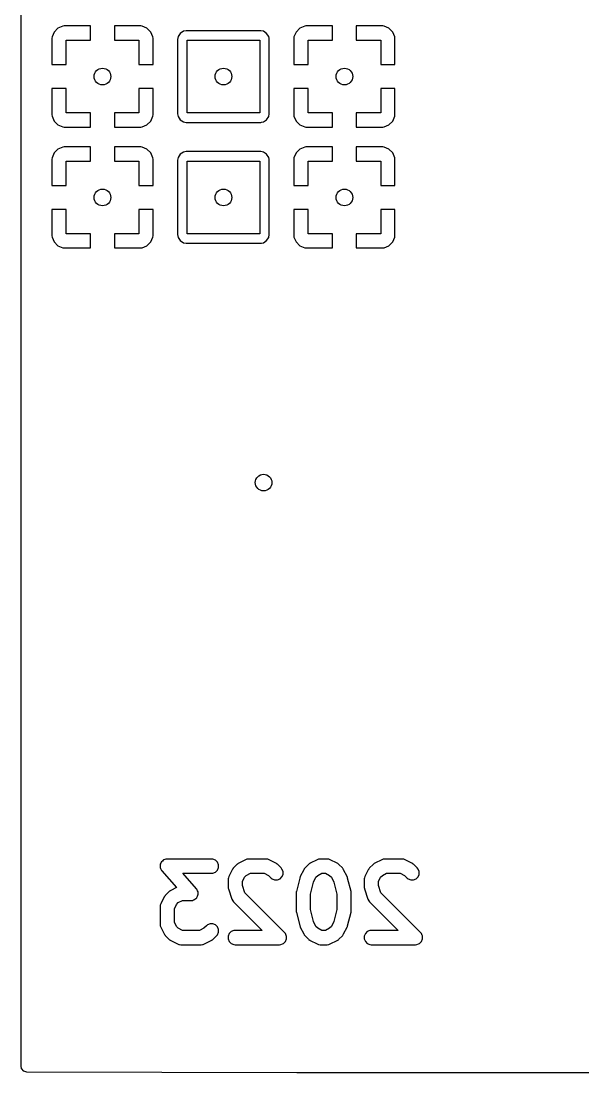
# Model space of a CAD drawing. Extents: x -0.98 to -0.05, y 0 to 3.38.
# Drawn here: x -0.981 to -0.516, y 0 to 0.87 of the extents above; entities that cross this region are included whole.
import ezdxf

# ---------------------------------------------------------------- set-up
doc = ezdxf.new("R2010")
doc.units = 0
doc.header["$MEASUREMENT"] = 0
doc.layers.add('BLACK', color=7, linetype='CONTINUOUS')

msp = doc.modelspace()

# ---------------------------------------------------------------- linework, layer by layer
at = {"layer": 'BLACK', "linetype": 'CONTINUOUS'}
for p, q in [((-0.98085, 0.85611), (-0.98085, 1.00059)), ((-0.9503, 0.86426), (-0.95342, 0.86114)), ((-0.94626, 0.86604), (-0.9503, 0.86426)), ((-0.9503, 0.86426), (-0.9503, 0.86426)), ((-0.94528, 0.86616), (-0.94626, 0.86604)), ((-0.94626, 0.86604), (-0.94626, 0.86604)), ((-0.92335, 0.86616), (-0.94528, 0.86616)), ((-0.94528, 0.86616), (-0.94528, 0.86616)), ((-0.92335, 0.85435), (-0.92335, 0.86616)), ((-0.88175, 0.86616), (-0.90367, 0.86616)), ((-0.90367, 0.86616), (-0.90367, 0.85435)), ((-0.88076, 0.86604), (-0.88175, 0.86616)), ((-0.87672, 0.86426), (-0.88076, 0.86604)), ((-0.8736, 0.86114), (-0.87672, 0.86426)), ((-0.87672, 0.86426), (-0.87672, 0.86426)), ((-0.84659, 0.86178), (-0.8492, 0.86004)), ((-0.84429, 0.86224), (-0.84659, 0.86178)), ((-0.84659, 0.86178), (-0.84659, 0.86178)), ((-0.78273, 0.86224), (-0.84429, 0.86224)), ((-0.84429, 0.86224), (-0.84429, 0.86224)), ((-0.78043, 0.86178), (-0.78273, 0.86224)), ((-0.78273, 0.86224), (-0.78273, 0.86224)), ((-0.77782, 0.86004), (-0.78043, 0.86178)), ((-0.78043, 0.86178), (-0.78043, 0.86178)), ((-0.7503, 0.86426), (-0.75342, 0.86114)), ((-0.74626, 0.86604), (-0.7503, 0.86426)), ((-0.7503, 0.86426), (-0.7503, 0.86426)), ((-0.74528, 0.86616), (-0.74626, 0.86604)), ((-0.74626, 0.86604), (-0.74626, 0.86604)), ((-0.72335, 0.86616), (-0.74528, 0.86616)), ((-0.74528, 0.86616), (-0.74528, 0.86616)), ((-0.72335, 0.85435), (-0.72335, 0.86616)), ((-0.68175, 0.86616), (-0.70367, 0.86616)), ((-0.70367, 0.86616), (-0.70367, 0.85435)), ((-0.68076, 0.86604), (-0.68175, 0.86616)), ((-0.67672, 0.86426), (-0.68076, 0.86604)), ((-0.6736, 0.86114), (-0.67672, 0.86426)), ((-0.67672, 0.86426), (-0.67672, 0.86426)), ((-0.98085, 0.75611), (-0.98085, 0.85611)), ((-0.95521, 0.8571), (-0.95532, 0.85611)), ((-0.95532, 0.85611), (-0.95532, 0.83419)), ((-0.95342, 0.86114), (-0.95521, 0.8571)), ((-0.95521, 0.8571), (-0.95521, 0.8571)), ((-0.95342, 0.86114), (-0.95342, 0.86114)), ((-0.94351, 0.83419), (-0.94351, 0.85435)), ((-0.94351, 0.85435), (-0.92335, 0.85435)), ((-0.90367, 0.85435), (-0.88351, 0.85435)), ((-0.88351, 0.85435), (-0.88351, 0.83419)), ((-0.87182, 0.8571), (-0.8736, 0.86114)), ((-0.8736, 0.86114), (-0.8736, 0.86114)), ((-0.8717, 0.85611), (-0.87182, 0.8571)), ((-0.87182, 0.8571), (-0.87182, 0.8571)), ((-0.8717, 0.85512), (-0.8717, 0.85611)), ((-0.8717, 0.85611), (-0.8717, 0.85611)), ((-0.8717, 0.83419), (-0.8717, 0.85512)), ((-0.85095, 0.85743), (-0.85141, 0.85512)), ((-0.85141, 0.85512), (-0.85141, 0.79357)), ((-0.8492, 0.86004), (-0.85095, 0.85743)), ((-0.85095, 0.85743), (-0.85095, 0.85743)), ((-0.84351, 0.79435), (-0.84351, 0.85435)), ((-0.84351, 0.85435), (-0.78351, 0.85435)), ((-0.78351, 0.85435), (-0.78351, 0.79435)), ((-0.77608, 0.85743), (-0.77782, 0.86004)), ((-0.77581, 0.85611), (-0.77608, 0.85743)), ((-0.77608, 0.85743), (-0.77608, 0.85743)), ((-0.77565, 0.8553), (-0.77581, 0.85611)), ((-0.77562, 0.85512), (-0.77565, 0.8553)), ((-0.77562, 0.79357), (-0.77562, 0.85512)), ((-0.77562, 0.85512), (-0.77562, 0.85512)), ((-0.75521, 0.8571), (-0.75532, 0.85611)), ((-0.75532, 0.85611), (-0.75532, 0.83419)), ((-0.75342, 0.86114), (-0.75521, 0.8571)), ((-0.75521, 0.8571), (-0.75521, 0.8571)), ((-0.75342, 0.86114), (-0.75342, 0.86114)), ((-0.74351, 0.83419), (-0.74351, 0.85435)), ((-0.74351, 0.85435), (-0.72335, 0.85435)), ((-0.70367, 0.85435), (-0.68351, 0.85435)), ((-0.68351, 0.85435), (-0.68351, 0.83419)), ((-0.67182, 0.8571), (-0.6736, 0.86114)), ((-0.6736, 0.86114), (-0.6736, 0.86114)), ((-0.6717, 0.85611), (-0.67182, 0.8571)), ((-0.67182, 0.8571), (-0.67182, 0.8571)), ((-0.6717, 0.83419), (-0.6717, 0.85611)), ((-0.6717, 0.85611), (-0.6717, 0.85611)), ((-0.95532, 0.83419), (-0.94351, 0.83419)), ((-0.88351, 0.83419), (-0.8717, 0.83419)), ((-0.75532, 0.83419), (-0.74351, 0.83419)), ((-0.68351, 0.83419), (-0.6717, 0.83419)), ((-0.95532, 0.8145), (-0.95532, 0.79258)), ((-0.94351, 0.8145), (-0.95532, 0.8145)), ((-0.94351, 0.79435), (-0.94351, 0.8145)), ((-0.8717, 0.8145), (-0.88351, 0.8145)), ((-0.88351, 0.8145), (-0.88351, 0.79435)), ((-0.8717, 0.79258), (-0.8717, 0.8145)), ((-0.75532, 0.8145), (-0.75532, 0.79258)), ((-0.74351, 0.8145), (-0.75532, 0.8145)), ((-0.74351, 0.79435), (-0.74351, 0.8145)), ((-0.6717, 0.8145), (-0.68351, 0.8145)), ((-0.68351, 0.8145), (-0.68351, 0.79435)), ((-0.6717, 0.79258), (-0.6717, 0.8145)), ((-0.95532, 0.79258), (-0.95532, 0.79258)), ((-0.95532, 0.79258), (-0.95521, 0.7916)), ((-0.92335, 0.79435), (-0.94351, 0.79435)), ((-0.92335, 0.78254), (-0.92335, 0.79435)), ((-0.88351, 0.79435), (-0.90367, 0.79435)), ((-0.90367, 0.79435), (-0.90367, 0.78254)), ((-0.87182, 0.7916), (-0.8717, 0.79258)), ((-0.8717, 0.79258), (-0.8717, 0.79258)), ((-0.85141, 0.79357), (-0.85095, 0.79127)), ((-0.78351, 0.79435), (-0.84351, 0.79435)), ((-0.77608, 0.79127), (-0.77562, 0.79357)), ((-0.77562, 0.79357), (-0.77562, 0.79357)), ((-0.75532, 0.79258), (-0.75532, 0.79258)), ((-0.75532, 0.79258), (-0.75521, 0.7916)), ((-0.72335, 0.79435), (-0.74351, 0.79435)), ((-0.72335, 0.78254), (-0.72335, 0.79435)), ((-0.68351, 0.79435), (-0.70367, 0.79435)), ((-0.70367, 0.79435), (-0.70367, 0.78254)), ((-0.67182, 0.7916), (-0.6717, 0.79258)), ((-0.6717, 0.79258), (-0.6717, 0.79258)), ((-0.95521, 0.7916), (-0.95521, 0.7916)), ((-0.95521, 0.7916), (-0.95342, 0.78756)), ((-0.95342, 0.78756), (-0.95342, 0.78756)), ((-0.95342, 0.78756), (-0.9503, 0.78443)), ((-0.9503, 0.78443), (-0.9503, 0.78443)), ((-0.9503, 0.78443), (-0.94626, 0.78265)), ((-0.88076, 0.78265), (-0.87672, 0.78443)), ((-0.87672, 0.78443), (-0.8736, 0.78756)), ((-0.87672, 0.78443), (-0.87672, 0.78443)), ((-0.8736, 0.78756), (-0.87182, 0.7916)), ((-0.8736, 0.78756), (-0.8736, 0.78756)), ((-0.87182, 0.7916), (-0.87182, 0.7916)), ((-0.85095, 0.79127), (-0.85095, 0.79127)), ((-0.85095, 0.79127), (-0.8492, 0.78866)), ((-0.8492, 0.78866), (-0.84659, 0.78691)), ((-0.84659, 0.78691), (-0.84659, 0.78691)), ((-0.84659, 0.78691), (-0.84429, 0.78645)), ((-0.84429, 0.78645), (-0.84429, 0.78645)), ((-0.84429, 0.78645), (-0.84429, 0.78645)), ((-0.84429, 0.78645), (-0.78273, 0.78645)), ((-0.78273, 0.78645), (-0.78215, 0.78657)), ((-0.78273, 0.78645), (-0.78273, 0.78645)), ((-0.78215, 0.78657), (-0.78043, 0.78691)), ((-0.78043, 0.78691), (-0.77782, 0.78866)), ((-0.78043, 0.78691), (-0.78043, 0.78691)), ((-0.78043, 0.78691), (-0.78043, 0.78691)), ((-0.77782, 0.78866), (-0.77608, 0.79127)), ((-0.77608, 0.79127), (-0.77608, 0.79127)), ((-0.77608, 0.79127), (-0.77608, 0.79127)), ((-0.75521, 0.7916), (-0.75521, 0.7916)), ((-0.75521, 0.7916), (-0.75342, 0.78756)), ((-0.75342, 0.78756), (-0.75342, 0.78756)), ((-0.75342, 0.78756), (-0.7503, 0.78443)), ((-0.7503, 0.78443), (-0.7503, 0.78443)), ((-0.7503, 0.78443), (-0.74626, 0.78265)), ((-0.68076, 0.78265), (-0.67672, 0.78443)), ((-0.67672, 0.78443), (-0.6736, 0.78756)), ((-0.67672, 0.78443), (-0.67672, 0.78443)), ((-0.6736, 0.78756), (-0.67182, 0.7916)), ((-0.6736, 0.78756), (-0.6736, 0.78756)), ((-0.67182, 0.7916), (-0.67182, 0.7916)), ((-0.94626, 0.78265), (-0.94528, 0.78254)), ((-0.94528, 0.78254), (-0.92335, 0.78254)), ((-0.92335, 0.78254), (-0.92335, 0.78254)), ((-0.90367, 0.78254), (-0.88175, 0.78254)), ((-0.88175, 0.78254), (-0.88076, 0.78265)), ((-0.88175, 0.78254), (-0.88175, 0.78254)), ((-0.88076, 0.78265), (-0.88076, 0.78265)), ((-0.74626, 0.78265), (-0.74528, 0.78254)), ((-0.74528, 0.78254), (-0.72335, 0.78254)), ((-0.72335, 0.78254), (-0.72335, 0.78254)), ((-0.70367, 0.78254), (-0.68175, 0.78254)), ((-0.68175, 0.78254), (-0.68076, 0.78265)), ((-0.68175, 0.78254), (-0.68175, 0.78254)), ((-0.68076, 0.78265), (-0.68076, 0.78265)), ((-0.94626, 0.76604), (-0.9503, 0.76426)), ((-0.94528, 0.76616), (-0.94626, 0.76604)), ((-0.94626, 0.76604), (-0.94626, 0.76604)), ((-0.92335, 0.76616), (-0.94528, 0.76616)), ((-0.94528, 0.76616), (-0.94528, 0.76616)), ((-0.92335, 0.75435), (-0.92335, 0.76616)), ((-0.88175, 0.76616), (-0.90367, 0.76616)), ((-0.90367, 0.76616), (-0.90367, 0.75435)), ((-0.88076, 0.76604), (-0.88175, 0.76616)), ((-0.87672, 0.76426), (-0.88076, 0.76604)), ((-0.74626, 0.76604), (-0.7503, 0.76426)), ((-0.74528, 0.76616), (-0.74626, 0.76604)), ((-0.74626, 0.76604), (-0.74626, 0.76604)), ((-0.72335, 0.76616), (-0.74528, 0.76616)), ((-0.74528, 0.76616), (-0.74528, 0.76616)), ((-0.72335, 0.75435), (-0.72335, 0.76616)), ((-0.68175, 0.76616), (-0.70367, 0.76616)), ((-0.70367, 0.76616), (-0.70367, 0.75435)), ((-0.68076, 0.76604), (-0.68175, 0.76616)), ((-0.67672, 0.76426), (-0.68076, 0.76604)), ((-0.95521, 0.7571), (-0.95532, 0.75611)), ((-0.95342, 0.76114), (-0.95521, 0.7571)), ((-0.95521, 0.7571), (-0.95521, 0.7571)), ((-0.9503, 0.76426), (-0.95342, 0.76114)), ((-0.95342, 0.76114), (-0.95342, 0.76114)), ((-0.9503, 0.76426), (-0.9503, 0.76426)), ((-0.8736, 0.76114), (-0.87672, 0.76426)), ((-0.87672, 0.76426), (-0.87672, 0.76426)), ((-0.87182, 0.7571), (-0.8736, 0.76114)), ((-0.8736, 0.76114), (-0.8736, 0.76114)), ((-0.8717, 0.75611), (-0.87182, 0.7571)), ((-0.87182, 0.7571), (-0.87182, 0.7571)), ((-0.85095, 0.75743), (-0.85141, 0.75512)), ((-0.8492, 0.76004), (-0.85095, 0.75743)), ((-0.85095, 0.75743), (-0.85095, 0.75743)), ((-0.84659, 0.76178), (-0.8492, 0.76004)), ((-0.84429, 0.76224), (-0.84659, 0.76178)), ((-0.84659, 0.76178), (-0.84659, 0.76178)), ((-0.78273, 0.76224), (-0.84429, 0.76224)), ((-0.84429, 0.76224), (-0.84429, 0.76224)), ((-0.78043, 0.76178), (-0.78273, 0.76224)), ((-0.78273, 0.76224), (-0.78273, 0.76224)), ((-0.77782, 0.76004), (-0.78043, 0.76178)), ((-0.78043, 0.76178), (-0.78043, 0.76178)), ((-0.77608, 0.75743), (-0.77782, 0.76004)), ((-0.77581, 0.75611), (-0.77608, 0.75743)), ((-0.77608, 0.75743), (-0.77608, 0.75743)), ((-0.75521, 0.7571), (-0.75532, 0.75611)), ((-0.75342, 0.76114), (-0.75521, 0.7571)), ((-0.75521, 0.7571), (-0.75521, 0.7571)), ((-0.7503, 0.76426), (-0.75342, 0.76114)), ((-0.75342, 0.76114), (-0.75342, 0.76114)), ((-0.7503, 0.76426), (-0.7503, 0.76426)), ((-0.6736, 0.76114), (-0.67672, 0.76426)), ((-0.67672, 0.76426), (-0.67672, 0.76426)), ((-0.67182, 0.7571), (-0.6736, 0.76114)), ((-0.6736, 0.76114), (-0.6736, 0.76114)), ((-0.6717, 0.75611), (-0.67182, 0.7571)), ((-0.67182, 0.7571), (-0.67182, 0.7571)), ((-0.98085, 0.10602), (-0.98085, 0.75611)), ((-0.95532, 0.75611), (-0.95532, 0.73419)), ((-0.94351, 0.73419), (-0.94351, 0.75435)), ((-0.94351, 0.75435), (-0.92335, 0.75435)), ((-0.90367, 0.75435), (-0.88351, 0.75435)), ((-0.88351, 0.75435), (-0.88351, 0.73419)), ((-0.8717, 0.75512), (-0.8717, 0.75611)), ((-0.8717, 0.75611), (-0.8717, 0.75611)), ((-0.8717, 0.73419), (-0.8717, 0.75512)), ((-0.85141, 0.75512), (-0.85141, 0.69357)), ((-0.84351, 0.69435), (-0.84351, 0.75435)), ((-0.84351, 0.75435), (-0.78351, 0.75435)), ((-0.78351, 0.75435), (-0.78351, 0.69435)), ((-0.77565, 0.7553), (-0.77581, 0.75611)), ((-0.77562, 0.75512), (-0.77565, 0.7553)), ((-0.77565, 0.7553), (-0.77565, 0.7553)), ((-0.77562, 0.69357), (-0.77562, 0.75512)), ((-0.75532, 0.75611), (-0.75532, 0.73419)), ((-0.74351, 0.73419), (-0.74351, 0.75435)), ((-0.74351, 0.75435), (-0.72335, 0.75435)), ((-0.70367, 0.75435), (-0.68351, 0.75435)), ((-0.68351, 0.75435), (-0.68351, 0.73419)), ((-0.6717, 0.75611), (-0.6717, 0.75611)), ((-0.6717, 0.7467), (-0.6717, 0.75611)), ((-0.6717, 0.73419), (-0.6717, 0.7467)), ((-0.95532, 0.73419), (-0.94351, 0.73419)), ((-0.88351, 0.73419), (-0.8717, 0.73419)), ((-0.75532, 0.73419), (-0.74351, 0.73419)), ((-0.68351, 0.73419), (-0.6717, 0.73419)), ((-0.95532, 0.7145), (-0.95532, 0.69258)), ((-0.94351, 0.7145), (-0.95532, 0.7145)), ((-0.94351, 0.69435), (-0.94351, 0.7145)), ((-0.8717, 0.7145), (-0.88351, 0.7145)), ((-0.88351, 0.7145), (-0.88351, 0.69435)), ((-0.8717, 0.69258), (-0.8717, 0.7145)), ((-0.75532, 0.7145), (-0.75532, 0.69258)), ((-0.74351, 0.7145), (-0.75532, 0.7145)), ((-0.74351, 0.69435), (-0.74351, 0.7145)), ((-0.6717, 0.7145), (-0.68351, 0.7145)), ((-0.68351, 0.7145), (-0.68351, 0.69435)), ((-0.6717, 0.69258), (-0.6717, 0.7145)), ((-0.95532, 0.69258), (-0.95532, 0.69258)), ((-0.95532, 0.69258), (-0.95521, 0.6916)), ((-0.95521, 0.6916), (-0.95521, 0.6916)), ((-0.95521, 0.6916), (-0.95342, 0.68756)), ((-0.95342, 0.68756), (-0.95342, 0.68756)), ((-0.95342, 0.68756), (-0.9503, 0.68443)), ((-0.92335, 0.69435), (-0.94351, 0.69435)), ((-0.92335, 0.68254), (-0.92335, 0.69435)), ((-0.88351, 0.69435), (-0.90367, 0.69435)), ((-0.90367, 0.69435), (-0.90367, 0.68254)), ((-0.87672, 0.68443), (-0.8736, 0.68756)), ((-0.8736, 0.68756), (-0.87182, 0.6916)), ((-0.8736, 0.68756), (-0.8736, 0.68756)), ((-0.87182, 0.6916), (-0.8717, 0.69258)), ((-0.87182, 0.6916), (-0.87182, 0.6916)), ((-0.8717, 0.69258), (-0.8717, 0.69258)), ((-0.85141, 0.69357), (-0.85095, 0.69127)), ((-0.85095, 0.69127), (-0.85095, 0.69127)), ((-0.85095, 0.69127), (-0.8492, 0.68866)), ((-0.8492, 0.68866), (-0.84659, 0.68691)), ((-0.78351, 0.69435), (-0.84351, 0.69435)), ((-0.78043, 0.68691), (-0.77782, 0.68866)), ((-0.77782, 0.68866), (-0.77608, 0.69127)), ((-0.77608, 0.69127), (-0.77562, 0.69357)), ((-0.77608, 0.69127), (-0.77608, 0.69127)), ((-0.77608, 0.69127), (-0.77608, 0.69127)), ((-0.77562, 0.69357), (-0.77562, 0.69357)), ((-0.75532, 0.69258), (-0.75532, 0.69258)), ((-0.75532, 0.69258), (-0.75521, 0.6916)), ((-0.75521, 0.6916), (-0.75521, 0.6916)), ((-0.75521, 0.6916), (-0.75342, 0.68756)), ((-0.75342, 0.68756), (-0.75342, 0.68756)), ((-0.75342, 0.68756), (-0.7503, 0.68443)), ((-0.72335, 0.69435), (-0.74351, 0.69435)), ((-0.72335, 0.68254), (-0.72335, 0.69435)), ((-0.68351, 0.69435), (-0.70367, 0.69435)), ((-0.70367, 0.69435), (-0.70367, 0.68254)), ((-0.67672, 0.68443), (-0.6736, 0.68756)), ((-0.6736, 0.68756), (-0.67182, 0.6916)), ((-0.6736, 0.68756), (-0.6736, 0.68756)), ((-0.67182, 0.6916), (-0.6717, 0.69258)), ((-0.67182, 0.6916), (-0.67182, 0.6916)), ((-0.6717, 0.69258), (-0.6717, 0.69258)), ((-0.9503, 0.68443), (-0.9503, 0.68443)), ((-0.9503, 0.68443), (-0.94626, 0.68265)), ((-0.94626, 0.68265), (-0.94528, 0.68254)), ((-0.94528, 0.68254), (-0.92335, 0.68254)), ((-0.92335, 0.68254), (-0.92335, 0.68254)), ((-0.90367, 0.68254), (-0.88175, 0.68254)), ((-0.88175, 0.68254), (-0.88076, 0.68265)), ((-0.88175, 0.68254), (-0.88175, 0.68254)), ((-0.88076, 0.68265), (-0.87672, 0.68443)), ((-0.88076, 0.68265), (-0.88076, 0.68265)), ((-0.87672, 0.68443), (-0.87672, 0.68443)), ((-0.84659, 0.68691), (-0.84659, 0.68691)), ((-0.84659, 0.68691), (-0.84429, 0.68645)), ((-0.84429, 0.68645), (-0.84429, 0.68645)), ((-0.84429, 0.68645), (-0.84429, 0.68645)), ((-0.84429, 0.68645), (-0.78273, 0.68645)), ((-0.78273, 0.68645), (-0.78215, 0.68657)), ((-0.78273, 0.68645), (-0.78273, 0.68645)), ((-0.78215, 0.68657), (-0.78043, 0.68691)), ((-0.78043, 0.68691), (-0.78043, 0.68691)), ((-0.78043, 0.68691), (-0.78043, 0.68691)), ((-0.7503, 0.68443), (-0.7503, 0.68443)), ((-0.7503, 0.68443), (-0.74626, 0.68265)), ((-0.74626, 0.68265), (-0.74528, 0.68254)), ((-0.74528, 0.68254), (-0.72335, 0.68254)), ((-0.72335, 0.68254), (-0.72335, 0.68254)), ((-0.70367, 0.68254), (-0.68175, 0.68254)), ((-0.68175, 0.68254), (-0.68076, 0.68265)), ((-0.68175, 0.68254), (-0.68175, 0.68254)), ((-0.68076, 0.68265), (-0.67672, 0.68443)), ((-0.68076, 0.68265), (-0.68076, 0.68265)), ((-0.67672, 0.68443), (-0.67672, 0.68443)), ((-0.86492, 0.17452), (-0.86528, 0.17364)), ((-0.86477, 0.17466), (-0.86492, 0.17452)), ((-0.86469, 0.17484), (-0.86477, 0.17466)), ((-0.86396, 0.17547), (-0.86469, 0.17484)), ((-0.86329, 0.17615), (-0.86396, 0.17547)), ((-0.8631, 0.17623), (-0.86329, 0.17615)), ((-0.86295, 0.17636), (-0.8631, 0.17623)), ((-0.86204, 0.17667), (-0.86295, 0.17636)), ((-0.86116, 0.17704), (-0.86204, 0.17667)), ((-0.86088, 0.17706), (-0.86116, 0.17704)), ((-0.86077, 0.1771), (-0.86088, 0.17706)), ((-0.86061, 0.17709), (-0.86077, 0.1771)), ((-0.86001, 0.17715), (-0.86061, 0.17709)), ((-0.82345, 0.17715), (-0.86001, 0.17715)), ((-0.8223, 0.17704), (-0.82345, 0.17715)), ((-0.82017, 0.17615), (-0.8223, 0.17704)), ((-0.81854, 0.17452), (-0.82017, 0.17615)), ((-0.81766, 0.1724), (-0.81854, 0.17452)), ((-0.79515, 0.17653), (-0.80078, 0.17371)), ((-0.79407, 0.17694), (-0.79515, 0.17653)), ((-0.79386, 0.17695), (-0.79407, 0.17694)), ((-0.79367, 0.17704), (-0.79386, 0.17695)), ((-0.79251, 0.17715), (-0.79367, 0.17704)), ((-0.77845, 0.17715), (-0.79251, 0.17715)), ((-0.7773, 0.17704), (-0.77845, 0.17715)), ((-0.7771, 0.17695), (-0.7773, 0.17704)), ((-0.77689, 0.17694), (-0.7771, 0.17695)), ((-0.77581, 0.17653), (-0.77689, 0.17694)), ((-0.77019, 0.17371), (-0.77581, 0.17653)), ((-0.7361, 0.17653), (-0.74172, 0.17371)), ((-0.73502, 0.17694), (-0.7361, 0.17653)), ((-0.73481, 0.17695), (-0.73502, 0.17694)), ((-0.73461, 0.17704), (-0.73481, 0.17695)), ((-0.73346, 0.17715), (-0.73461, 0.17704)), ((-0.72783, 0.17715), (-0.73346, 0.17715)), ((-0.72668, 0.17704), (-0.72783, 0.17715)), ((-0.72649, 0.17695), (-0.72668, 0.17704)), ((-0.72627, 0.17694), (-0.72649, 0.17695)), ((-0.72519, 0.17653), (-0.72627, 0.17694)), ((-0.71957, 0.17371), (-0.72519, 0.17653)), ((-0.68267, 0.17653), (-0.68829, 0.17371)), ((-0.68159, 0.17694), (-0.68267, 0.17653)), ((-0.68138, 0.17695), (-0.68159, 0.17694)), ((-0.68118, 0.17704), (-0.68138, 0.17695)), ((-0.68003, 0.17715), (-0.68118, 0.17704)), ((-0.66597, 0.17715), (-0.68003, 0.17715)), ((-0.66482, 0.17704), (-0.66597, 0.17715)), ((-0.66462, 0.17695), (-0.66482, 0.17704)), ((-0.66441, 0.17694), (-0.66462, 0.17695)), ((-0.66333, 0.17653), (-0.66441, 0.17694)), ((-0.6577, 0.17371), (-0.66333, 0.17653)), ((-0.8658, 0.17144), (-0.86586, 0.17048)), ((-0.86586, 0.17048), (-0.8658, 0.17029)), ((-0.86572, 0.17258), (-0.8658, 0.1724)), ((-0.8658, 0.1724), (-0.8658, 0.17144)), ((-0.8658, 0.17029), (-0.8658, 0.17009)), ((-0.8658, 0.17009), (-0.86543, 0.1692)), ((-0.86571, 0.17278), (-0.86572, 0.17258)), ((-0.86528, 0.17364), (-0.86571, 0.17278)), ((-0.86543, 0.1692), (-0.86512, 0.1683)), ((-0.86512, 0.1683), (-0.86496, 0.16807)), ((-0.86496, 0.16807), (-0.86492, 0.16796)), ((-0.86492, 0.16796), (-0.86481, 0.16785)), ((-0.86481, 0.16785), (-0.86445, 0.16735)), ((-0.86445, 0.16735), (-0.85237, 0.15354)), ((-0.83588, 0.15263), (-0.84699, 0.16534)), ((-0.84699, 0.16534), (-0.82345, 0.16534)), ((-0.82345, 0.16534), (-0.8223, 0.16545)), ((-0.8223, 0.16545), (-0.82017, 0.16633)), ((-0.82017, 0.16633), (-0.81854, 0.16796)), ((-0.81854, 0.16796), (-0.81766, 0.17009)), ((-0.81766, 0.17009), (-0.81766, 0.1724)), ((-0.80623, 0.16826), (-0.80904, 0.16264)), ((-0.80592, 0.16876), (-0.80623, 0.16826)), ((-0.80586, 0.1689), (-0.80592, 0.16876)), ((-0.80573, 0.16906), (-0.80586, 0.1689)), ((-0.80562, 0.16924), (-0.80573, 0.16906)), ((-0.8055, 0.16934), (-0.80562, 0.16924)), ((-0.80513, 0.16979), (-0.8055, 0.16934)), ((-0.80231, 0.17261), (-0.80513, 0.16979)), ((-0.80186, 0.17298), (-0.80231, 0.17261)), ((-0.80176, 0.1731), (-0.80186, 0.17298)), ((-0.80158, 0.17321), (-0.80176, 0.1731)), ((-0.80142, 0.17334), (-0.80158, 0.17321)), ((-0.80128, 0.1734), (-0.80142, 0.17334)), ((-0.80078, 0.17371), (-0.80128, 0.1734)), ((-0.79464, 0.16358), (-0.79112, 0.16534)), ((-0.79112, 0.16534), (-0.77985, 0.16534)), ((-0.77985, 0.16534), (-0.77633, 0.16358)), ((-0.76969, 0.1734), (-0.77019, 0.17371)), ((-0.76955, 0.17334), (-0.76969, 0.1734)), ((-0.76939, 0.17321), (-0.76955, 0.17334)), ((-0.76921, 0.1731), (-0.76939, 0.17321)), ((-0.76911, 0.17298), (-0.76921, 0.1731)), ((-0.76865, 0.17261), (-0.76911, 0.17298)), ((-0.76584, 0.16979), (-0.76865, 0.17261)), ((-0.76511, 0.1689), (-0.76584, 0.16979)), ((-0.76422, 0.16677), (-0.76511, 0.1689)), ((-0.76422, 0.16447), (-0.76422, 0.16677)), ((-0.74718, 0.16826), (-0.74999, 0.16264)), ((-0.74687, 0.16876), (-0.74718, 0.16826)), ((-0.74681, 0.1689), (-0.74687, 0.16876)), ((-0.74667, 0.16906), (-0.74681, 0.1689)), ((-0.74656, 0.16924), (-0.74667, 0.16906)), ((-0.74644, 0.16934), (-0.74656, 0.16924)), ((-0.74607, 0.16979), (-0.74644, 0.16934)), ((-0.74326, 0.17261), (-0.74607, 0.16979)), ((-0.74281, 0.17298), (-0.74326, 0.17261)), ((-0.7427, 0.1731), (-0.74281, 0.17298)), ((-0.74253, 0.17321), (-0.7427, 0.1731)), ((-0.74236, 0.17334), (-0.74253, 0.17321)), ((-0.74222, 0.1734), (-0.74236, 0.17334)), ((-0.74172, 0.17371), (-0.74222, 0.1734)), ((-0.73558, 0.16358), (-0.73206, 0.16534)), ((-0.73206, 0.16534), (-0.72923, 0.16534)), ((-0.72923, 0.16534), (-0.72571, 0.16358)), ((-0.71907, 0.1734), (-0.71957, 0.17371)), ((-0.71893, 0.17334), (-0.71907, 0.1734)), ((-0.71877, 0.17321), (-0.71893, 0.17334)), ((-0.71859, 0.1731), (-0.71877, 0.17321)), ((-0.71849, 0.17298), (-0.71859, 0.1731)), ((-0.71803, 0.17261), (-0.71849, 0.17298)), ((-0.71522, 0.16979), (-0.71803, 0.17261)), ((-0.71485, 0.16934), (-0.71522, 0.16979)), ((-0.71473, 0.16924), (-0.71485, 0.16934)), ((-0.71462, 0.16906), (-0.71473, 0.16924)), ((-0.71449, 0.1689), (-0.71462, 0.16906)), ((-0.71443, 0.16876), (-0.71449, 0.1689)), ((-0.71412, 0.16826), (-0.71443, 0.16876)), ((-0.7113, 0.16264), (-0.71412, 0.16826)), ((-0.69375, 0.16826), (-0.69656, 0.16264)), ((-0.69343, 0.16876), (-0.69375, 0.16826)), ((-0.69337, 0.1689), (-0.69343, 0.16876)), ((-0.69324, 0.16906), (-0.69337, 0.1689)), ((-0.69313, 0.16924), (-0.69324, 0.16906)), ((-0.69301, 0.16934), (-0.69313, 0.16924)), ((-0.69264, 0.16979), (-0.69301, 0.16934)), ((-0.68983, 0.17261), (-0.69264, 0.16979)), ((-0.68938, 0.17298), (-0.68983, 0.17261)), ((-0.68927, 0.1731), (-0.68938, 0.17298)), ((-0.6891, 0.17321), (-0.68927, 0.1731)), ((-0.68893, 0.17334), (-0.6891, 0.17321)), ((-0.68879, 0.1734), (-0.68893, 0.17334)), ((-0.68829, 0.17371), (-0.68879, 0.1734)), ((-0.68215, 0.16358), (-0.67863, 0.16534)), ((-0.67863, 0.16534), (-0.66736, 0.16534)), ((-0.66736, 0.16534), (-0.66384, 0.16358)), ((-0.65721, 0.1734), (-0.6577, 0.17371)), ((-0.65706, 0.17334), (-0.65721, 0.1734)), ((-0.6569, 0.17321), (-0.65706, 0.17334)), ((-0.65672, 0.1731), (-0.6569, 0.17321)), ((-0.65662, 0.17298), (-0.65672, 0.1731)), ((-0.65617, 0.17261), (-0.65662, 0.17298)), ((-0.65336, 0.16979), (-0.65617, 0.17261)), ((-0.65262, 0.1689), (-0.65336, 0.16979)), ((-0.65174, 0.16677), (-0.65262, 0.1689)), ((-0.65174, 0.16447), (-0.65174, 0.16677)), ((-0.80955, 0.16115), (-0.80967, 0.15999)), ((-0.80967, 0.15999), (-0.80967, 0.15437)), ((-0.80947, 0.16134), (-0.80955, 0.16115)), ((-0.80946, 0.16155), (-0.80947, 0.16134)), ((-0.80904, 0.16264), (-0.80946, 0.16155)), ((-0.79786, 0.1586), (-0.7961, 0.16212)), ((-0.79786, 0.15533), (-0.79786, 0.1586)), ((-0.7961, 0.16212), (-0.79464, 0.16358)), ((-0.77633, 0.16358), (-0.77419, 0.16144)), ((-0.77419, 0.16144), (-0.7733, 0.16071)), ((-0.7733, 0.16071), (-0.77117, 0.15983)), ((-0.77117, 0.15983), (-0.76886, 0.15983)), ((-0.76886, 0.15983), (-0.76674, 0.16071)), ((-0.76674, 0.16071), (-0.76511, 0.16234)), ((-0.76511, 0.16234), (-0.76422, 0.16447)), ((-0.75044, 0.16143), (-0.75325, 0.15018)), ((-0.75041, 0.16151), (-0.75044, 0.16143)), ((-0.7504, 0.16155), (-0.75041, 0.16151)), ((-0.75022, 0.16203), (-0.7504, 0.16155)), ((-0.75005, 0.16252), (-0.75022, 0.16203)), ((-0.75002, 0.16255), (-0.75005, 0.16252)), ((-0.74999, 0.16264), (-0.75002, 0.16255)), ((-0.74161, 0.14802), (-0.73914, 0.15793)), ((-0.73914, 0.15793), (-0.73704, 0.16212)), ((-0.73704, 0.16212), (-0.73558, 0.16358)), ((-0.72571, 0.16358), (-0.72425, 0.16212)), ((-0.72425, 0.16212), (-0.72216, 0.15793)), ((-0.72216, 0.15793), (-0.71968, 0.14802)), ((-0.71127, 0.16255), (-0.7113, 0.16264)), ((-0.71125, 0.16252), (-0.71127, 0.16255)), ((-0.71107, 0.16203), (-0.71125, 0.16252)), ((-0.71089, 0.16155), (-0.71107, 0.16203)), ((-0.71089, 0.16151), (-0.71089, 0.16155)), ((-0.71086, 0.16143), (-0.71089, 0.16151)), ((-0.70804, 0.15018), (-0.71086, 0.16143)), ((-0.69707, 0.16115), (-0.69718, 0.15999)), ((-0.69718, 0.15999), (-0.69718, 0.15437)), ((-0.69699, 0.16134), (-0.69707, 0.16115)), ((-0.69697, 0.16155), (-0.69699, 0.16134)), ((-0.69656, 0.16264), (-0.69697, 0.16155)), ((-0.68537, 0.1586), (-0.68361, 0.16212)), ((-0.68537, 0.15533), (-0.68537, 0.1586)), ((-0.68361, 0.16212), (-0.68215, 0.16358)), ((-0.66384, 0.16358), (-0.66171, 0.16144)), ((-0.66171, 0.16144), (-0.66081, 0.16071)), ((-0.66081, 0.16071), (-0.65868, 0.15983)), ((-0.65868, 0.15983), (-0.65638, 0.15983)), ((-0.65638, 0.15983), (-0.65425, 0.16071)), ((-0.65425, 0.16071), (-0.65262, 0.16234)), ((-0.65262, 0.16234), (-0.65174, 0.16447)), ((-0.85856, 0.15011), (-0.86137, 0.1473)), ((-0.8581, 0.15048), (-0.85856, 0.15011)), ((-0.858, 0.1506), (-0.8581, 0.15048)), ((-0.85782, 0.15071), (-0.858, 0.1506)), ((-0.85766, 0.15084), (-0.85782, 0.15071)), ((-0.85752, 0.1509), (-0.85766, 0.15084)), ((-0.85702, 0.15122), (-0.85752, 0.1509)), ((-0.85237, 0.15354), (-0.85702, 0.15122)), ((-0.83552, 0.15214), (-0.83588, 0.15263)), ((-0.83541, 0.15203), (-0.83552, 0.15214)), ((-0.83537, 0.15192), (-0.83541, 0.15203)), ((-0.8352, 0.15169), (-0.83537, 0.15192)), ((-0.8349, 0.15078), (-0.8352, 0.15169)), ((-0.83453, 0.1499), (-0.8349, 0.15078)), ((-0.83453, 0.1497), (-0.83453, 0.1499)), ((-0.83446, 0.14951), (-0.83453, 0.1497)), ((-0.83453, 0.14855), (-0.83446, 0.14951)), ((-0.83453, 0.14759), (-0.83453, 0.14855)), ((-0.80967, 0.15437), (-0.80961, 0.15379)), ((-0.80961, 0.15379), (-0.80962, 0.15363)), ((-0.80962, 0.15363), (-0.80958, 0.15343)), ((-0.80958, 0.15343), (-0.80955, 0.15322)), ((-0.80955, 0.15322), (-0.80949, 0.15307)), ((-0.80949, 0.15307), (-0.80936, 0.1525)), ((-0.80936, 0.1525), (-0.80655, 0.14407)), ((-0.79579, 0.14912), (-0.79786, 0.15533)), ((-0.76303, 0.11636), (-0.79579, 0.14912)), ((-0.75341, 0.14895), (-0.75343, 0.14875)), ((-0.75343, 0.14875), (-0.75343, 0.13469)), ((-0.75335, 0.14946), (-0.75342, 0.14903)), ((-0.75342, 0.14903), (-0.75341, 0.14895)), ((-0.75331, 0.1499), (-0.75335, 0.14946)), ((-0.75328, 0.14998), (-0.75331, 0.1499)), ((-0.75325, 0.15018), (-0.75328, 0.14998)), ((-0.74161, 0.13541), (-0.74161, 0.14802)), ((-0.71968, 0.14802), (-0.71968, 0.13541)), ((-0.70802, 0.14998), (-0.70804, 0.15018)), ((-0.70798, 0.1499), (-0.70802, 0.14998)), ((-0.70794, 0.14946), (-0.70798, 0.1499)), ((-0.70788, 0.14903), (-0.70794, 0.14946)), ((-0.70789, 0.14895), (-0.70788, 0.14903)), ((-0.70787, 0.14875), (-0.70789, 0.14895)), ((-0.70787, 0.13469), (-0.70787, 0.14875)), ((-0.69718, 0.15437), (-0.69712, 0.15379)), ((-0.69712, 0.15379), (-0.69714, 0.15363)), ((-0.69714, 0.15363), (-0.69709, 0.15343)), ((-0.69709, 0.15343), (-0.69707, 0.15322)), ((-0.69707, 0.15322), (-0.69701, 0.15307)), ((-0.69701, 0.15307), (-0.69688, 0.1525)), ((-0.69688, 0.1525), (-0.69407, 0.14407)), ((-0.6833, 0.14912), (-0.68537, 0.15533)), ((-0.65054, 0.11636), (-0.6833, 0.14912)), ((-0.86529, 0.14014), (-0.8657, 0.13906)), ((-0.86248, 0.14576), (-0.86529, 0.14014)), ((-0.86216, 0.14626), (-0.86248, 0.14576)), ((-0.8621, 0.1464), (-0.86216, 0.14626)), ((-0.86197, 0.14656), (-0.8621, 0.1464)), ((-0.86186, 0.14674), (-0.86197, 0.14656)), ((-0.86174, 0.14684), (-0.86186, 0.14674)), ((-0.86137, 0.1473), (-0.86174, 0.14684)), ((-0.8541, 0.1361), (-0.85234, 0.13962)), ((-0.85234, 0.13962), (-0.85088, 0.14108)), ((-0.85088, 0.14108), (-0.84736, 0.14284)), ((-0.84736, 0.14284), (-0.84032, 0.14284)), ((-0.84032, 0.14284), (-0.83971, 0.1429)), ((-0.83971, 0.1429), (-0.83956, 0.14289)), ((-0.83956, 0.14289), (-0.83945, 0.14293)), ((-0.83945, 0.14293), (-0.83917, 0.14295)), ((-0.83917, 0.14295), (-0.83828, 0.14332)), ((-0.83828, 0.14332), (-0.83737, 0.14363)), ((-0.83737, 0.14363), (-0.83722, 0.14376)), ((-0.83722, 0.14376), (-0.83704, 0.14384)), ((-0.83704, 0.14384), (-0.83636, 0.14451)), ((-0.83636, 0.14451), (-0.83564, 0.14515)), ((-0.83564, 0.14515), (-0.83555, 0.14532)), ((-0.83555, 0.14532), (-0.83541, 0.14546)), ((-0.83541, 0.14546), (-0.83504, 0.14635)), ((-0.83504, 0.14635), (-0.83462, 0.14721)), ((-0.83462, 0.14721), (-0.8346, 0.14741)), ((-0.8346, 0.14741), (-0.83453, 0.14759)), ((-0.80655, 0.14407), (-0.80608, 0.14301)), ((-0.80608, 0.14301), (-0.80594, 0.14285)), ((-0.80594, 0.14285), (-0.80586, 0.14265)), ((-0.80586, 0.14265), (-0.80513, 0.14176)), ((-0.80513, 0.14176), (-0.78146, 0.11809)), ((-0.69407, 0.14407), (-0.69359, 0.14301)), ((-0.69359, 0.14301), (-0.69346, 0.14285)), ((-0.69346, 0.14285), (-0.69337, 0.14265)), ((-0.69337, 0.14265), (-0.69264, 0.14176)), ((-0.69264, 0.14176), (-0.66898, 0.11809)), ((-0.8658, 0.13865), (-0.86591, 0.1375)), ((-0.86591, 0.1375), (-0.86591, 0.12344)), ((-0.86572, 0.13885), (-0.8658, 0.13865)), ((-0.8657, 0.13906), (-0.86572, 0.13885)), ((-0.8541, 0.12483), (-0.8541, 0.1361)), ((-0.75343, 0.13469), (-0.75341, 0.13448)), ((-0.75341, 0.13448), (-0.75342, 0.1344)), ((-0.75342, 0.1344), (-0.75335, 0.13397)), ((-0.75335, 0.13397), (-0.75331, 0.13353)), ((-0.75331, 0.13353), (-0.75328, 0.13345)), ((-0.75328, 0.13345), (-0.75325, 0.13325)), ((-0.75325, 0.13325), (-0.75044, 0.122)), ((-0.73914, 0.1255), (-0.74161, 0.13541)), ((-0.71968, 0.13541), (-0.72216, 0.1255)), ((-0.71086, 0.122), (-0.70804, 0.13325)), ((-0.70804, 0.13325), (-0.70802, 0.13345)), ((-0.70802, 0.13345), (-0.70798, 0.13353)), ((-0.70798, 0.13353), (-0.70794, 0.13397)), ((-0.70794, 0.13397), (-0.70788, 0.1344)), ((-0.70789, 0.13448), (-0.70787, 0.13469)), ((-0.70788, 0.1344), (-0.70789, 0.13448)), ((-0.86591, 0.12344), (-0.8658, 0.12228)), ((-0.8658, 0.12228), (-0.86572, 0.12209)), ((-0.86572, 0.12209), (-0.8657, 0.12188)), ((-0.8657, 0.12188), (-0.86529, 0.1208)), ((-0.85234, 0.12131), (-0.8541, 0.12483)), ((-0.82762, 0.12199), (-0.82976, 0.11985)), ((-0.82673, 0.12272), (-0.82762, 0.12199)), ((-0.8246, 0.1236), (-0.82673, 0.12272)), ((-0.8223, 0.1236), (-0.8246, 0.1236)), ((-0.82017, 0.12272), (-0.8223, 0.1236)), ((-0.81854, 0.12109), (-0.82017, 0.12272)), ((-0.75044, 0.122), (-0.75041, 0.12192)), ((-0.75041, 0.12192), (-0.7504, 0.12188)), ((-0.7504, 0.12188), (-0.75022, 0.1214)), ((-0.73704, 0.12131), (-0.73914, 0.1255)), ((-0.72216, 0.1255), (-0.72425, 0.12131)), ((-0.71107, 0.1214), (-0.71089, 0.12188)), ((-0.71089, 0.12192), (-0.71086, 0.122)), ((-0.71089, 0.12188), (-0.71089, 0.12192)), ((-0.86529, 0.1208), (-0.86248, 0.11517)), ((-0.86248, 0.11517), (-0.86216, 0.11468)), ((-0.86216, 0.11468), (-0.8621, 0.11453)), ((-0.8621, 0.11453), (-0.86197, 0.11437)), ((-0.86197, 0.11437), (-0.86186, 0.11419)), ((-0.86186, 0.11419), (-0.86174, 0.11409)), ((-0.86174, 0.11409), (-0.86137, 0.11364)), ((-0.86137, 0.11364), (-0.85856, 0.11082)), ((-0.85088, 0.11985), (-0.85234, 0.12131)), ((-0.84736, 0.11809), (-0.85088, 0.11985)), ((-0.83328, 0.11809), (-0.84736, 0.11809)), ((-0.82976, 0.11985), (-0.83328, 0.11809)), ((-0.82208, 0.11082), (-0.81927, 0.11364)), ((-0.81927, 0.11364), (-0.81854, 0.11453)), ((-0.81766, 0.11896), (-0.81854, 0.12109)), ((-0.81854, 0.11453), (-0.81766, 0.11666)), ((-0.81766, 0.11666), (-0.81766, 0.11896)), ((-0.80867, 0.11547), (-0.80955, 0.11334)), ((-0.80955, 0.11334), (-0.80955, 0.11104)), ((-0.80704, 0.1171), (-0.80867, 0.11547)), ((-0.80491, 0.11798), (-0.80704, 0.1171)), ((-0.80376, 0.11809), (-0.80491, 0.11798)), ((-0.78146, 0.11809), (-0.80376, 0.11809)), ((-0.76229, 0.11547), (-0.76303, 0.11636)), ((-0.76167, 0.11396), (-0.76229, 0.11547)), ((-0.76154, 0.11364), (-0.76167, 0.11396)), ((-0.76141, 0.11334), (-0.76154, 0.11364)), ((-0.76141, 0.11104), (-0.76141, 0.11334)), ((-0.75022, 0.1214), (-0.75005, 0.12091)), ((-0.75005, 0.12091), (-0.75002, 0.12088)), ((-0.75002, 0.12088), (-0.74999, 0.1208)), ((-0.74999, 0.1208), (-0.74718, 0.11517)), ((-0.74718, 0.11517), (-0.74687, 0.11468)), ((-0.74687, 0.11468), (-0.74681, 0.11453)), ((-0.74681, 0.11453), (-0.74667, 0.11437)), ((-0.74667, 0.11437), (-0.74656, 0.11419)), ((-0.74656, 0.11419), (-0.74644, 0.11409)), ((-0.74644, 0.11409), (-0.74607, 0.11364)), ((-0.74607, 0.11364), (-0.74326, 0.11082)), ((-0.73558, 0.11985), (-0.73704, 0.12131)), ((-0.73206, 0.11809), (-0.73558, 0.11985)), ((-0.72923, 0.11809), (-0.73206, 0.11809)), ((-0.72571, 0.11985), (-0.72923, 0.11809)), ((-0.72425, 0.12131), (-0.72571, 0.11985)), ((-0.71803, 0.11082), (-0.71522, 0.11364)), ((-0.71522, 0.11364), (-0.71485, 0.11409)), ((-0.71485, 0.11409), (-0.71473, 0.11419)), ((-0.71473, 0.11419), (-0.71462, 0.11437)), ((-0.71462, 0.11437), (-0.71449, 0.11453)), ((-0.71449, 0.11453), (-0.71443, 0.11468)), ((-0.71443, 0.11468), (-0.71412, 0.11517)), ((-0.71412, 0.11517), (-0.7113, 0.1208)), ((-0.7113, 0.1208), (-0.71127, 0.12088)), ((-0.71127, 0.12088), (-0.71125, 0.12091)), ((-0.71125, 0.12091), (-0.71107, 0.1214)), ((-0.69619, 0.11547), (-0.69707, 0.11334)), ((-0.69707, 0.11334), (-0.69707, 0.11104)), ((-0.69456, 0.1171), (-0.69619, 0.11547)), ((-0.69243, 0.11798), (-0.69456, 0.1171)), ((-0.69128, 0.11809), (-0.69243, 0.11798)), ((-0.66898, 0.11809), (-0.69128, 0.11809)), ((-0.64981, 0.11547), (-0.65054, 0.11636)), ((-0.64918, 0.11396), (-0.64981, 0.11547)), ((-0.64905, 0.11364), (-0.64918, 0.11396)), ((-0.64893, 0.11334), (-0.64905, 0.11364)), ((-0.64893, 0.11104), (-0.64893, 0.11334)), ((-0.98085, 0.093), (-0.98085, 0.10602)), ((-0.85856, 0.11082), (-0.8581, 0.11045)), ((-0.8581, 0.11045), (-0.858, 0.11033)), ((-0.858, 0.11033), (-0.85782, 0.11022)), ((-0.85782, 0.11022), (-0.85766, 0.11009)), ((-0.85766, 0.11009), (-0.85752, 0.11003)), ((-0.85752, 0.11003), (-0.85702, 0.10972)), ((-0.85702, 0.10972), (-0.8514, 0.10691)), ((-0.8514, 0.10691), (-0.85032, 0.10649)), ((-0.85032, 0.10649), (-0.8501, 0.10648)), ((-0.8501, 0.10648), (-0.84991, 0.1064)), ((-0.84991, 0.1064), (-0.84876, 0.10628)), ((-0.84876, 0.10628), (-0.83188, 0.10628)), ((-0.83188, 0.10628), (-0.83073, 0.1064)), ((-0.83073, 0.1064), (-0.83054, 0.10648)), ((-0.83054, 0.10648), (-0.83032, 0.10649)), ((-0.83032, 0.10649), (-0.82924, 0.10691)), ((-0.82924, 0.10691), (-0.82362, 0.10972)), ((-0.82362, 0.10972), (-0.82312, 0.11003)), ((-0.82312, 0.11003), (-0.82298, 0.11009)), ((-0.82298, 0.11009), (-0.82282, 0.11022)), ((-0.82282, 0.11022), (-0.82264, 0.11033)), ((-0.82264, 0.11033), (-0.82254, 0.11045)), ((-0.82254, 0.11045), (-0.82208, 0.11082)), ((-0.80955, 0.11104), (-0.80867, 0.10891)), ((-0.80867, 0.10891), (-0.80704, 0.10728)), ((-0.80704, 0.10728), (-0.80491, 0.1064)), ((-0.80491, 0.1064), (-0.80376, 0.10628)), ((-0.80376, 0.10628), (-0.7672, 0.10628)), ((-0.7672, 0.10628), (-0.76605, 0.1064)), ((-0.76605, 0.1064), (-0.76482, 0.10691)), ((-0.76482, 0.10691), (-0.76392, 0.10728)), ((-0.76392, 0.10728), (-0.76229, 0.10891)), ((-0.76229, 0.10891), (-0.76141, 0.11104)), ((-0.74326, 0.11082), (-0.74281, 0.11045)), ((-0.74281, 0.11045), (-0.7427, 0.11033)), ((-0.7427, 0.11033), (-0.74253, 0.11022)), ((-0.74253, 0.11022), (-0.74236, 0.11009)), ((-0.74236, 0.11009), (-0.74222, 0.11003)), ((-0.74222, 0.11003), (-0.74172, 0.10972)), ((-0.74172, 0.10972), (-0.7361, 0.10691)), ((-0.7361, 0.10691), (-0.73502, 0.10649)), ((-0.73502, 0.10649), (-0.73481, 0.10648)), ((-0.73481, 0.10648), (-0.73461, 0.1064)), ((-0.73461, 0.1064), (-0.73346, 0.10628)), ((-0.73346, 0.10628), (-0.72783, 0.10628)), ((-0.72783, 0.10628), (-0.72668, 0.1064)), ((-0.72668, 0.1064), (-0.72649, 0.10648)), ((-0.72649, 0.10648), (-0.72627, 0.10649)), ((-0.72627, 0.10649), (-0.72519, 0.10691)), ((-0.72519, 0.10691), (-0.71957, 0.10972)), ((-0.71957, 0.10972), (-0.71907, 0.11003)), ((-0.71907, 0.11003), (-0.71893, 0.11009)), ((-0.71893, 0.11009), (-0.71877, 0.11022)), ((-0.71877, 0.11022), (-0.71859, 0.11033)), ((-0.71859, 0.11033), (-0.71849, 0.11045)), ((-0.71849, 0.11045), (-0.71803, 0.11082)), ((-0.69707, 0.11104), (-0.69619, 0.10891)), ((-0.69619, 0.10891), (-0.69456, 0.10728)), ((-0.69456, 0.10728), (-0.69243, 0.1064)), ((-0.69243, 0.1064), (-0.69128, 0.10628)), ((-0.69128, 0.10628), (-0.65472, 0.10628)), ((-0.65472, 0.10628), (-0.65357, 0.1064)), ((-0.65357, 0.1064), (-0.65234, 0.10691)), ((-0.65234, 0.10691), (-0.65144, 0.10728)), ((-0.65144, 0.10728), (-0.64981, 0.10891)), ((-0.64981, 0.10891), (-0.64893, 0.11104)), ((-0.98085, 0.0058), (-0.98085, 0.093)), ((-0.98041, 0.00378), (-0.98085, 0.0058)), ((-0.97862, 0.0017), (-0.98041, 0.00378)), ((-0.97598, 0.00091), (-0.97862, 0.0017)), ((-0.75296, 0.00022), (-0.97598, 0.00091)), ((-0.75241, 0.00022), (-0.75296, 0.00022)), ((-0.7524, 0.00022), (-0.75241, 0.00022)), ((-0.05661, 0.00022), (-0.7524, 0.00022))]:
    msp.add_line(p, q, dxfattribs=at)
at = {"layer": 'BLACK'}
for centre in [(-0.91351, 0.82435), (-0.81351, 0.82435), (-0.71351, 0.82435), (-0.91351, 0.72435), (-0.81351, 0.72435), (-0.71351, 0.72435), (-0.78031, 0.48848)]:
    msp.add_circle(centre, 0.00689, dxfattribs=at)

doc.saveas('drawing.dxf')
